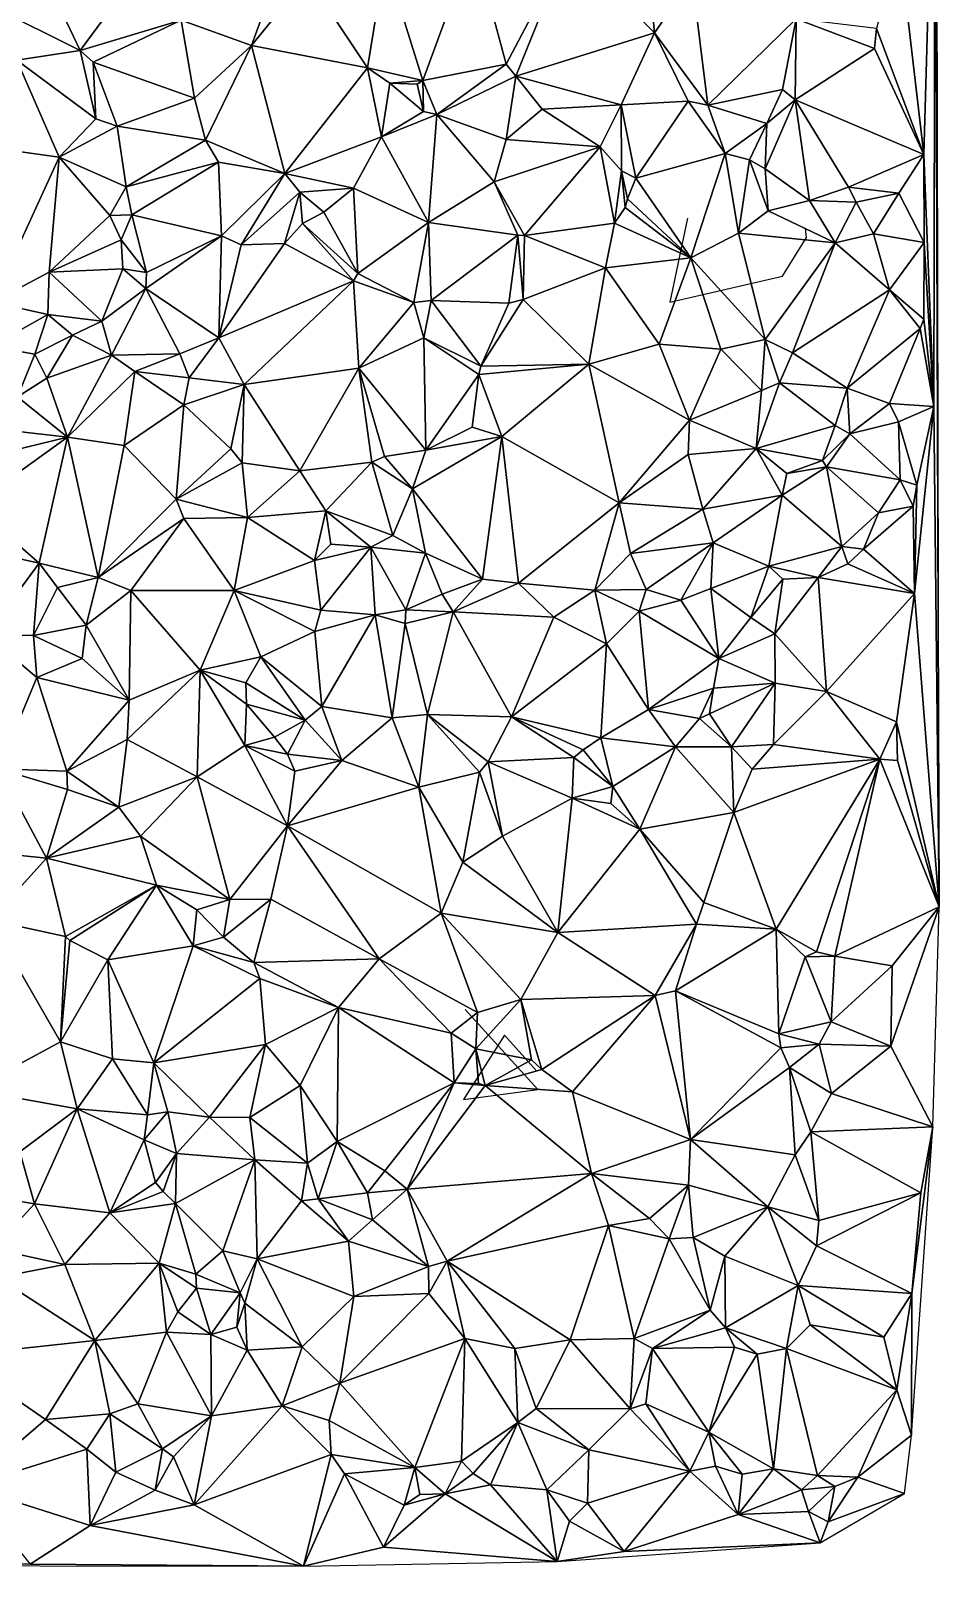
# Model space of a CAD drawing. Header units: metres. Extents: x -15 to 15, y -15 to 15.
# Drawn here: x 4.98 to 14.98, y -14.98 to 1.92 of the extents above; entities that cross this region are included whole.
import ezdxf

# ---------------------------------------------------------------- set-up
doc = ezdxf.new("R2010")
doc.units = ezdxf.units.M
doc.layers.add('CRACKS', color=1, linetype='Continuous')
doc.layers.add('STREET_MESH', color=7, linetype='Continuous')

msp = doc.modelspace()

# ---------------------------------------------------------------- linework, layer by layer
at = {"layer": 'CRACKS'}
for points in [[(12.21, -0.139, 0.1), (12.016, -1.065, 0.1), (13.258, -0.778, 0.1), (13.521, -0.355, 0.1), (13.511, -0.253, 0.1)], [(10.55, -9.528, 0.1), (10.199, -9.136, 0.1), (9.745, -9.843, 0.1), (10.565, -9.733, 0.1), (9.764, -8.855, 0.1)]]:
    msp.add_polyline3d(points, dxfattribs=at)
at = {"layer": 'STREET_MESH'}
for points in [[(14.947, 7.676), (14.936, 4.937), (14.983, -7.722)], [(14.541, 2.892), (14.812, 0.559), (14.936, 4.937)], [(14.812, 0.559), (14.924, -2.215), (14.936, 4.937)], [(14.936, 4.937), (14.924, -2.215), (14.983, -7.722)], [(5.014, 2.789), (5.529, 1.704), (6.412, 2.904)], [(6.412, 2.904), (5.529, 1.704), (6.638, 2.04)], [(9.856, 2.896), (8.885, 2.706), (9.298, 1.374)], [(10.214, 1.556), (9.856, 2.896), (9.298, 1.374)], [(9.856, 2.896), (10.214, 1.556), (10.901, 2.858)], [(14.812, 0.559), (14.541, 2.892), (14.29, 1.946)], [(4.565, 2.183), (5.529, 1.704), (5.014, 2.789)], [(8.026, 2.515), (8.69, 1.514), (8.885, 2.706)], [(8.885, 2.706), (8.69, 1.514), (9.298, 1.374)], [(10.214, 1.556), (10.323, 1.424), (10.901, 2.858)], [(10.323, 1.424), (11.848, 1.9), (10.901, 2.858)], [(11.848, 1.9), (11.784, 2.603), (10.901, 2.858)], [(7.414, 1.761), (7.7, 2.55), (6.638, 2.04)], [(8.026, 2.515), (7.7, 2.55), (7.414, 1.761)], [(11.784, 2.603), (11.848, 1.9), (12.262, 2.496)], [(8.69, 1.514), (8.026, 2.515), (7.414, 1.761)], [(11.848, 1.9), (12.436, 1.103), (12.262, 2.496)], [(12.436, 1.103), (13.406, 2.055), (12.262, 2.496)], [(5.529, 1.704), (4.565, 2.183), (4.83, 1.6)], [(5.529, 1.704), (5.67, 1.577), (6.638, 2.04)], [(5.67, 1.577), (6.784, 1.181), (6.638, 2.04)], [(6.784, 1.181), (7.414, 1.761), (6.638, 2.04)], [(13.406, 2.055), (12.436, 1.103), (13.258, 1.277)], [(13.396, 1.161), (13.406, 2.055), (13.258, 1.277)], [(13.396, 1.161), (14.27, 1.729), (13.406, 2.055)], [(13.406, 2.055), (14.27, 1.729), (14.29, 1.946)], [(11.848, 1.9), (10.323, 1.424), (11.482, 1.107)], [(12.218, 1.146), (11.848, 1.9), (11.482, 1.107)], [(12.218, 1.146), (12.436, 1.103), (11.848, 1.9)], [(14.27, 1.729), (14.812, 0.559), (14.29, 1.946)], [(5.529, 1.704), (4.83, 1.6), (5.698, 0.954)], [(5.67, 1.577), (5.529, 1.704), (5.698, 0.954)], [(6.784, 1.181), (6.905, 0.717), (7.414, 1.761)], [(6.905, 0.717), (7.779, 0.352), (7.414, 1.761)], [(7.779, 0.352), (8.69, 1.514), (7.414, 1.761)], [(14.27, 1.729), (13.396, 1.161), (14.812, 0.559)], [(5.296, 0.532), (4.83, 1.6), (3.556, 0.772)], [(4.83, 1.6), (5.296, 0.532), (5.698, 0.954)], [(5.935, 0.871), (5.67, 1.577), (5.698, 0.954)], [(6.784, 1.181), (5.67, 1.577), (5.935, 0.871)], [(9.454, 0.999), (10.214, 1.556), (9.298, 1.374)], [(9.454, 0.999), (10.323, 1.424), (10.214, 1.556)], [(8.845, 0.754), (8.69, 1.514), (7.779, 0.352)], [(8.69, 1.514), (8.935, 1.345), (9.298, 1.374)], [(8.845, 0.754), (8.935, 1.345), (8.69, 1.514)], [(8.935, 1.345), (9.238, 1.335), (9.298, 1.374)], [(9.238, 1.335), (9.307, 1.032), (9.298, 1.374)], [(9.307, 1.032), (9.454, 0.999), (9.298, 1.374)], [(10.323, 1.424), (9.454, 0.999), (10.215, 0.724)], [(10.323, 1.424), (10.215, 0.724), (10.612, 1.06)], [(11.482, 1.107), (10.323, 1.424), (10.612, 1.06)], [(8.845, 0.754), (9.307, 1.032), (8.935, 1.345)], [(9.307, 1.032), (9.238, 1.335), (8.935, 1.345)], [(12.436, 1.103), (13.083, 0.903), (13.258, 1.277)], [(13.083, 0.903), (13.396, 1.161), (13.258, 1.277)], [(6.905, 0.717), (6.784, 1.181), (5.935, 0.871)], [(9.454, 0.999), (9.307, 1.032), (8.845, 0.754)], [(10.215, 0.724), (11.251, 0.644), (10.612, 1.06)], [(11.251, 0.644), (11.482, 1.107), (10.612, 1.06)], [(11.484, 0.382), (11.482, 1.107), (11.251, 0.644)], [(11.643, 0.3), (12.218, 1.146), (11.482, 1.107)], [(11.484, 0.382), (11.643, 0.3), (11.482, 1.107)], [(12.627, 0.572), (12.218, 1.146), (11.643, 0.3)], [(12.218, 1.146), (12.627, 0.572), (12.436, 1.103)], [(12.627, 0.572), (13.083, 0.903), (12.436, 1.103)], [(13.396, 1.161), (13.068, 0.401), (13.556, 0.054)], [(13.396, 1.161), (13.083, 0.903), (13.068, 0.401)], [(13.396, 1.161), (13.556, 0.054), (13.985, 0.199)], [(13.396, 1.161), (13.985, 0.199), (14.812, 0.559)], [(5.296, 0.532), (5.935, 0.871), (5.698, 0.954)], [(6.033, 0.203), (5.935, 0.871), (5.296, 0.532)], [(6.905, 0.717), (5.935, 0.871), (6.033, 0.203)], [(9.454, 0.999), (8.845, 0.754), (9.362, -0.19)], [(9.454, 0.999), (9.362, -0.19), (10.085, 0.258)], [(10.215, 0.724), (9.454, 0.999), (10.085, 0.258)], [(12.895, 0.502), (13.083, 0.903), (12.627, 0.572)], [(13.083, 0.903), (12.895, 0.502), (13.068, 0.401)], [(4.563, -1.067), (5.296, 0.532), (3.556, 0.772)], [(7.048, 0.476), (6.905, 0.717), (6.033, 0.203)], [(6.905, 0.717), (7.048, 0.476), (7.779, 0.352)], [(8.534, 0.19), (8.845, 0.754), (7.779, 0.352)], [(9.362, -0.19), (8.845, 0.754), (8.534, 0.19)], [(11.251, 0.644), (10.215, 0.724), (10.085, 0.258)], [(5.185, -0.734), (5.296, 0.532), (4.563, -1.067)], [(5.296, 0.532), (5.185, -0.734), (5.855, -0.11)], [(6.033, 0.203), (5.296, 0.532), (5.855, -0.11)], [(10.419, -0.333), (11.251, 0.644), (10.085, 0.258)], [(10.419, -0.333), (11.408, -0.197), (11.251, 0.644)], [(11.408, -0.197), (11.484, 0.382), (11.251, 0.644)], [(12.25, -0.579), (12.627, 0.572), (11.643, 0.3)], [(12.627, 0.572), (12.25, -0.579), (12.773, -0.305)], [(12.895, 0.502), (12.627, 0.572), (12.773, -0.305)], [(13.985, 0.199), (14.537, 0.135), (14.812, 0.559)], [(14.537, 0.135), (14.818, -0.407), (14.812, 0.559)], [(14.818, -0.407), (14.924, -2.215), (14.812, 0.559)], [(6.097, -0.104), (7.048, 0.476), (6.033, 0.203)], [(7.083, -0.336), (7.048, 0.476), (6.097, -0.104)], [(7.048, 0.476), (7.083, -0.336), (7.779, 0.352)], [(7.083, -0.336), (7.299, -0.433), (7.779, 0.352)], [(7.299, -0.433), (7.945, 0.144), (7.779, 0.352)], [(7.945, 0.144), (8.534, 0.19), (7.779, 0.352)], [(11.484, 0.382), (11.408, -0.197), (11.524, -0.023)], [(11.484, 0.382), (11.552, 0.071), (11.643, 0.3)], [(11.552, 0.071), (11.484, 0.382), (11.524, -0.023)], [(12.895, 0.502), (12.773, -0.305), (13.1, -0.059)], [(13.068, 0.401), (12.895, 0.502), (13.1, -0.059)], [(13.556, 0.054), (13.068, 0.401), (13.1, -0.059)], [(6.097, -0.104), (6.033, 0.203), (5.855, -0.11)], [(7.945, 0.144), (8.209, -0.074), (8.534, 0.19)], [(8.534, 0.19), (8.209, -0.074), (8.584, -0.751)], [(9.362, -0.19), (8.534, 0.19), (8.584, -0.751)], [(9.362, -0.19), (10.346, -0.329), (10.085, 0.258)], [(10.346, -0.329), (10.419, -0.333), (10.085, 0.258)], [(11.552, 0.071), (12.25, -0.579), (11.643, 0.3)], [(13.985, 0.199), (13.556, 0.054), (14.069, 0.034)], [(14.537, 0.135), (13.985, 0.199), (14.069, 0.034)], [(7.945, 0.144), (7.299, -0.433), (7.775, -0.42)], [(7.974, -0.198), (7.945, 0.144), (7.775, -0.42)], [(8.209, -0.074), (7.945, 0.144), (7.974, -0.198)], [(12.25, -0.579), (11.552, 0.071), (11.524, -0.023)], [(13.837, -0.414), (13.556, 0.054), (13.1, -0.059)], [(13.556, 0.054), (13.837, -0.414), (14.069, 0.034)], [(13.837, -0.414), (14.259, -0.314), (14.069, 0.034)], [(14.259, -0.314), (14.537, 0.135), (14.069, 0.034)], [(14.537, 0.135), (14.259, -0.314), (14.818, -0.407)], [(5.185, -0.734), (5.978, -0.381), (5.855, -0.11)], [(5.978, -0.381), (6.097, -0.104), (5.855, -0.11)], [(5.978, -0.381), (6.257, -0.74), (6.097, -0.104)], [(6.257, -0.74), (7.083, -0.336), (6.097, -0.104)], [(8.209, -0.074), (7.974, -0.198), (8.584, -0.751)], [(11.408, -0.197), (12.25, -0.579), (11.524, -0.023)], [(12.773, -0.305), (13.837, -0.414), (13.1, -0.059)], [(6.25, -0.915), (7.054, -1.457), (7.083, -0.336)], [(6.257, -0.74), (6.25, -0.915), (7.083, -0.336)], [(7.054, -1.457), (7.299, -0.433), (7.083, -0.336)], [(7.974, -0.198), (7.775, -0.42), (8.536, -0.829)], [(7.974, -0.198), (8.536, -0.829), (8.584, -0.751)], [(9.201, -1.071), (9.362, -0.19), (8.584, -0.751)], [(9.201, -1.071), (9.389, -1.046), (9.362, -0.19)], [(9.389, -1.046), (10.346, -0.329), (9.362, -0.19)], [(10.245, -1.075), (10.346, -0.329), (9.389, -1.046)], [(10.346, -0.329), (10.245, -1.075), (10.403, -1.035)], [(10.419, -0.333), (10.346, -0.329), (10.403, -1.035)], [(10.419, -0.333), (10.403, -1.035), (11.31, -0.689)], [(11.408, -0.197), (10.419, -0.333), (11.31, -0.689)], [(12.25, -0.579), (11.408, -0.197), (11.31, -0.689)], [(12.773, -0.305), (12.25, -0.579), (13.068, -1.477)], [(12.773, -0.305), (13.068, -1.477), (13.837, -0.414)], [(14.436, -0.93), (14.259, -0.314), (13.837, -0.414)], [(14.259, -0.314), (14.436, -0.93), (14.818, -0.407)], [(5.998, -0.699), (5.978, -0.381), (5.185, -0.734)], [(6.257, -0.74), (5.978, -0.381), (5.998, -0.699)], [(7.775, -0.42), (7.054, -1.457), (8.536, -0.829)], [(7.299, -0.433), (7.054, -1.457), (7.775, -0.42)], [(13.068, -1.477), (13.368, -1.623), (13.837, -0.414)], [(13.368, -1.623), (14.436, -0.93), (13.837, -0.414)], [(14.818, -0.407), (14.436, -0.93), (14.811, -1.254)], [(14.924, -2.215), (14.818, -0.407), (14.811, -1.254)], [(12.25, -0.579), (11.31, -0.689), (11.898, -1.527)], [(12.578, -1.584), (12.25, -0.579), (11.898, -1.527)], [(13.068, -1.477), (12.25, -0.579), (12.578, -1.584)], [(5.172, -1.203), (5.185, -0.734), (4.563, -1.067)], [(5.172, -1.203), (5.766, -1.273), (5.185, -0.734)], [(5.766, -1.273), (5.998, -0.699), (5.185, -0.734)], [(6.25, -0.915), (5.998, -0.699), (5.766, -1.273)], [(6.25, -0.915), (6.257, -0.74), (5.998, -0.699)], [(8.536, -0.829), (7.054, -1.457), (7.331, -1.971)], [(8.595, -1.792), (8.536, -0.829), (7.331, -1.971)], [(8.536, -0.829), (9.201, -1.071), (8.584, -0.751)], [(8.595, -1.792), (9.201, -1.071), (8.536, -0.829)], [(10.403, -1.035), (11.124, -1.749), (11.31, -0.689)], [(11.31, -0.689), (11.124, -1.749), (11.898, -1.527)], [(5.871, -1.648), (6.25, -0.915), (5.766, -1.273)], [(6.624, -1.633), (6.25, -0.915), (5.871, -1.648)], [(7.054, -1.457), (6.25, -0.915), (6.624, -1.633)], [(13.968, -2.014), (14.436, -0.93), (13.368, -1.623)], [(14.436, -0.93), (13.968, -2.014), (14.771, -1.357)], [(14.436, -0.93), (14.771, -1.357), (14.811, -1.254)], [(4.545, -1.552), (5.172, -1.203), (4.563, -1.067)], [(9.201, -1.071), (8.595, -1.792), (9.311, -1.458)], [(9.389, -1.046), (9.201, -1.071), (9.311, -1.458)], [(9.938, -1.77), (9.389, -1.046), (9.311, -1.458)], [(10.245, -1.075), (9.389, -1.046), (9.938, -1.77)], [(11.124, -1.749), (10.403, -1.035), (9.938, -1.77)], [(10.403, -1.035), (10.245, -1.075), (9.938, -1.77)], [(5.172, -1.203), (4.545, -1.552), (5.027, -1.637)], [(5.172, -1.203), (5.027, -1.637), (5.442, -1.428)], [(5.766, -1.273), (5.172, -1.203), (5.442, -1.428)], [(5.871, -1.648), (5.766, -1.273), (5.442, -1.428)], [(14.771, -1.357), (14.924, -2.215), (14.811, -1.254)], [(5.027, -1.637), (5.161, -1.902), (5.442, -1.428)], [(5.161, -1.902), (5.871, -1.648), (5.442, -1.428)], [(7.054, -1.457), (6.624, -1.633), (6.727, -1.898)], [(7.054, -1.457), (6.727, -1.898), (7.331, -1.971)], [(8.595, -1.792), (9.332, -2.694), (9.311, -1.458)], [(9.915, -1.862), (9.938, -1.77), (9.311, -1.458)], [(9.332, -2.694), (9.915, -1.862), (9.311, -1.458)], [(13.025, -2.038), (13.068, -1.477), (12.578, -1.584)], [(13.025, -2.038), (13.225, -1.953), (13.068, -1.477)], [(13.068, -1.477), (13.225, -1.953), (13.368, -1.623)], [(14.771, -1.357), (13.968, -2.014), (14.434, -2.182)], [(14.924, -2.215), (14.771, -1.357), (14.434, -2.182)], [(5.027, -1.637), (4.545, -1.552), (4.837, -2.109)], [(5.161, -1.902), (5.027, -1.637), (4.837, -2.109)], [(5.387, -2.553), (5.871, -1.648), (5.161, -1.902)], [(5.387, -2.553), (6.129, -1.829), (5.871, -1.648)], [(6.129, -1.829), (6.624, -1.633), (5.871, -1.648)], [(6.624, -1.633), (6.129, -1.829), (6.727, -1.898)], [(11.124, -1.749), (12.234, -2.364), (11.898, -1.527)], [(12.234, -2.364), (12.578, -1.584), (11.898, -1.527)], [(13.025, -2.038), (12.578, -1.584), (12.234, -2.364)], [(13.225, -1.953), (13.968, -2.014), (13.368, -1.623)], [(6.129, -1.829), (5.387, -2.553), (6.013, -2.643)], [(6.669, -2.196), (6.129, -1.829), (6.013, -2.643)], [(6.129, -1.829), (6.669, -2.196), (6.727, -1.898)], [(7.946, -2.923), (8.595, -1.792), (7.331, -1.971)], [(8.739, -2.828), (8.595, -1.792), (7.946, -2.923)], [(8.595, -1.792), (8.877, -2.764), (9.332, -2.694)], [(8.739, -2.828), (8.877, -2.764), (8.595, -1.792)], [(11.124, -1.749), (9.915, -1.862), (10.167, -2.543)], [(9.915, -1.862), (11.124, -1.749), (9.938, -1.77)], [(11.124, -1.749), (10.167, -2.543), (11.46, -3.274)], [(12.234, -2.364), (11.124, -1.749), (11.46, -3.274)], [(5.387, -2.553), (5.161, -1.902), (4.837, -2.109)], [(6.727, -1.898), (6.669, -2.196), (7.331, -1.971)], [(6.669, -2.196), (7.185, -2.68), (7.331, -1.971)], [(7.185, -2.68), (7.311, -2.835), (7.331, -1.971)], [(7.311, -2.835), (7.946, -2.923), (7.331, -1.971)], [(9.915, -1.862), (9.332, -2.694), (9.841, -2.441)], [(10.167, -2.543), (9.915, -1.862), (9.841, -2.441)], [(13.225, -1.953), (13.025, -2.038), (12.966, -2.676)], [(13.837, -2.424), (13.225, -1.953), (12.966, -2.676)], [(13.225, -1.953), (13.837, -2.424), (13.968, -2.014)], [(13.837, -2.424), (13.998, -2.514), (13.968, -2.014)], [(13.968, -2.014), (13.998, -2.514), (14.434, -2.182)], [(4.269, -2.422), (5.387, -2.553), (4.837, -2.109)], [(6.583, -3.234), (6.669, -2.196), (6.013, -2.643)], [(7.185, -2.68), (6.669, -2.196), (6.583, -3.234)], [(12.966, -2.676), (13.025, -2.038), (12.234, -2.364)], [(13.998, -2.514), (14.533, -2.383), (14.434, -2.182)], [(14.533, -2.383), (14.924, -2.215), (14.434, -2.182)], [(12.218, -2.743), (12.234, -2.364), (11.46, -3.274)], [(12.966, -2.676), (12.234, -2.364), (12.218, -2.743)], [(14.924, -2.215), (14.533, -2.383), (14.736, -3.081)], [(14.924, -2.215), (14.71, -4.272), (14.983, -7.722)], [(14.924, -2.215), (14.736, -3.081), (14.71, -4.272)], [(4.167, -2.851), (5.387, -2.553), (4.269, -2.422)], [(9.332, -2.694), (10.167, -2.543), (9.841, -2.441)], [(13.837, -2.424), (12.966, -2.676), (13.699, -2.81)], [(13.998, -2.514), (13.837, -2.424), (13.699, -2.81)], [(13.998, -2.514), (13.699, -2.81), (13.743, -2.879)], [(13.998, -2.514), (13.743, -2.879), (14.553, -3.02)], [(13.998, -2.514), (14.553, -3.02), (14.533, -2.383)], [(14.533, -2.383), (14.553, -3.02), (14.736, -3.081)], [(5.387, -2.553), (4.167, -2.851), (4.345, -3.302)], [(5.077, -3.938), (5.387, -2.553), (4.345, -3.302)], [(5.387, -2.553), (5.077, -3.938), (5.724, -4.097)], [(6.013, -2.643), (5.387, -2.553), (5.724, -4.097)], [(6.583, -3.234), (6.013, -2.643), (5.724, -4.097)], [(7.185, -2.68), (6.583, -3.234), (7.311, -2.835)], [(9.332, -2.694), (8.877, -2.764), (9.185, -3.119)], [(9.332, -2.694), (9.185, -3.119), (10.167, -2.543)], [(9.185, -3.119), (9.956, -4.114), (10.167, -2.543)], [(9.956, -4.114), (10.35, -4.158), (10.167, -2.543)], [(10.167, -2.543), (10.35, -4.158), (11.46, -3.274)], [(12.382, -3.345), (12.966, -2.676), (12.218, -2.743)], [(12.966, -2.676), (12.382, -3.345), (13.253, -3.191)], [(13.699, -2.81), (12.966, -2.676), (13.305, -2.952)], [(12.966, -2.676), (13.253, -3.191), (13.305, -2.952)], [(6.583, -3.234), (7.368, -3.435), (7.311, -2.835)], [(7.368, -3.435), (7.946, -2.923), (7.311, -2.835)], [(8.739, -2.828), (7.946, -2.923), (8.231, -3.362)], [(8.968, -3.633), (8.739, -2.828), (8.231, -3.362)], [(8.877, -2.764), (8.739, -2.828), (9.185, -3.119)], [(8.739, -2.828), (8.968, -3.633), (9.185, -3.119)], [(12.382, -3.345), (12.218, -2.743), (11.46, -3.274)], [(13.743, -2.879), (13.699, -2.81), (13.305, -2.952)], [(7.946, -2.923), (7.368, -3.435), (8.231, -3.362)], [(13.253, -3.191), (13.743, -2.879), (13.305, -2.952)], [(13.743, -2.879), (13.253, -3.191), (13.909, -3.754)], [(13.743, -2.879), (13.909, -3.754), (14.312, -3.384)], [(14.553, -3.02), (13.743, -2.879), (14.312, -3.384)], [(14.696, -3.311), (14.553, -3.02), (14.312, -3.384)], [(14.553, -3.02), (14.696, -3.311), (14.736, -3.081)], [(8.968, -3.633), (9.328, -3.828), (9.185, -3.119)], [(9.328, -3.828), (9.956, -4.114), (9.185, -3.119)], [(13.253, -3.191), (12.382, -3.345), (12.494, -3.715)], [(13.253, -3.191), (12.494, -3.715), (13.107, -3.974)], [(13.253, -3.191), (13.107, -3.974), (13.909, -3.754)], [(14.736, -3.081), (14.696, -3.311), (14.71, -4.272)], [(3.969, -3.694), (5.077, -3.938), (4.345, -3.302)], [(6.67, -3.449), (6.583, -3.234), (5.724, -4.097)], [(6.67, -3.449), (7.368, -3.435), (6.583, -3.234)], [(7.368, -3.435), (8.108, -3.909), (8.231, -3.362)], [(8.108, -3.909), (8.286, -3.731), (8.231, -3.362)], [(8.286, -3.731), (8.726, -3.763), (8.231, -3.362)], [(8.726, -3.763), (8.968, -3.633), (8.231, -3.362)], [(10.35, -4.158), (11.192, -4.235), (11.46, -3.274)], [(11.192, -4.235), (11.583, -3.833), (11.46, -3.274)], [(11.583, -3.833), (12.382, -3.345), (11.46, -3.274)], [(12.494, -3.715), (12.382, -3.345), (11.583, -3.833)], [(14.696, -3.311), (14.148, -3.785), (14.71, -4.272)], [(14.148, -3.785), (14.696, -3.311), (14.312, -3.384)], [(6.084, -4.24), (6.67, -3.449), (5.724, -4.097)], [(6.67, -3.449), (6.084, -4.24), (7.223, -4.242)], [(7.368, -3.435), (6.67, -3.449), (7.223, -4.242)], [(8.108, -3.909), (7.368, -3.435), (7.223, -4.242)], [(13.909, -3.754), (14.148, -3.785), (14.312, -3.384)], [(4.494, -4.73), (5.077, -3.938), (3.969, -3.694)], [(8.726, -3.763), (9.328, -3.828), (8.968, -3.633)], [(11.757, -4.231), (12.494, -3.715), (11.583, -3.833)], [(12.494, -3.715), (11.757, -4.231), (12.138, -4.347)], [(12.469, -4.219), (12.494, -3.715), (12.138, -4.347)], [(13.107, -3.974), (12.494, -3.715), (12.469, -4.219)], [(8.108, -3.909), (8.726, -3.763), (8.286, -3.731)], [(8.726, -3.763), (8.108, -3.909), (8.177, -4.457)], [(8.775, -4.508), (8.726, -3.763), (8.177, -4.457)], [(8.726, -3.763), (8.775, -4.508), (9.111, -4.452)], [(9.328, -3.828), (8.726, -3.763), (9.111, -4.452)], [(9.513, -4.281), (9.328, -3.828), (9.111, -4.452)], [(9.513, -4.281), (9.956, -4.114), (9.328, -3.828)], [(11.192, -4.235), (11.757, -4.231), (11.583, -3.833)], [(13.909, -3.754), (13.107, -3.974), (13.648, -4.097)], [(13.977, -3.946), (13.909, -3.754), (13.648, -4.097)], [(14.148, -3.785), (13.909, -3.754), (13.977, -3.946)], [(14.148, -3.785), (13.977, -3.946), (14.71, -4.272)], [(4.494, -4.73), (5.014, -4.737), (5.077, -3.938)], [(5.014, -4.737), (5.277, -4.208), (5.077, -3.938)], [(5.077, -3.938), (5.277, -4.208), (5.724, -4.097)], [(8.177, -4.457), (8.108, -3.909), (7.223, -4.242)], [(13.107, -3.974), (12.469, -4.219), (12.908, -4.538)], [(13.261, -4.117), (13.107, -3.974), (12.908, -4.538)], [(13.107, -3.974), (13.261, -4.117), (13.648, -4.097)], [(13.977, -3.946), (13.648, -4.097), (14.71, -4.272)], [(5.014, -4.737), (5.592, -4.623), (5.277, -4.208)], [(5.277, -4.208), (5.592, -4.623), (5.724, -4.097)], [(5.592, -4.623), (6.084, -4.24), (5.724, -4.097)], [(9.513, -4.281), (9.634, -4.475), (9.956, -4.114)], [(9.956, -4.114), (9.634, -4.475), (10.35, -4.158)], [(9.634, -4.475), (10.74, -4.532), (10.35, -4.158)], [(10.74, -4.532), (11.192, -4.235), (10.35, -4.158)], [(12.558, -4.99), (12.469, -4.219), (12.138, -4.347)], [(12.469, -4.219), (12.558, -4.99), (12.908, -4.538)], [(13.173, -4.718), (13.261, -4.117), (12.908, -4.538)], [(13.261, -4.117), (13.173, -4.718), (13.648, -4.097)], [(13.173, -4.718), (13.742, -5.351), (13.648, -4.097)], [(13.648, -4.097), (13.742, -5.351), (14.71, -4.272)], [(6.084, -4.24), (5.592, -4.623), (6.065, -5.449)], [(6.848, -5.116), (6.084, -4.24), (6.065, -5.449)], [(6.084, -4.24), (6.848, -5.116), (7.223, -4.242)], [(6.848, -5.116), (7.515, -4.972), (7.223, -4.242)], [(8.111, -4.693), (8.177, -4.457), (7.223, -4.242)], [(7.515, -4.972), (8.111, -4.693), (7.223, -4.242)], [(9.634, -4.475), (9.513, -4.281), (9.111, -4.452)], [(11.192, -4.235), (10.74, -4.532), (11.32, -4.827)], [(11.757, -4.231), (11.192, -4.235), (11.681, -4.467)], [(11.681, -4.467), (11.192, -4.235), (11.32, -4.827)], [(11.757, -4.231), (11.681, -4.467), (12.138, -4.347)], [(11.681, -4.467), (12.558, -4.99), (12.138, -4.347)], [(13.742, -5.351), (14.511, -5.688), (14.71, -4.272)], [(14.71, -4.272), (14.511, -5.688), (14.983, -7.722)], [(8.775, -4.508), (8.177, -4.457), (8.111, -4.693)], [(8.188, -5.516), (8.775, -4.508), (8.111, -4.693)], [(8.775, -4.508), (8.188, -5.516), (8.962, -5.643)], [(8.775, -4.508), (9.104, -4.603), (9.111, -4.452)], [(9.104, -4.603), (8.775, -4.508), (8.962, -5.643)], [(9.104, -4.603), (9.634, -4.475), (9.111, -4.452)], [(9.634, -4.475), (9.104, -4.603), (9.349, -5.605)], [(10.275, -5.633), (9.634, -4.475), (9.349, -5.605)], [(10.74, -4.532), (9.634, -4.475), (10.275, -5.633)], [(10.74, -4.532), (10.275, -5.633), (11.32, -4.827)], [(11.781, -5.549), (11.681, -4.467), (11.32, -4.827)], [(11.681, -4.467), (11.781, -5.549), (12.558, -4.99)], [(12.558, -4.99), (13.173, -4.718), (12.908, -4.538)], [(5.052, -5.199), (4.494, -4.73), (4.628, -6.203)], [(5.014, -4.737), (4.494, -4.73), (5.052, -5.199)], [(5.014, -4.737), (5.551, -4.99), (5.592, -4.623)], [(5.592, -4.623), (5.551, -4.99), (6.065, -5.449)], [(7.515, -4.972), (8.188, -5.516), (8.111, -4.693)], [(9.104, -4.603), (8.962, -5.643), (9.349, -5.605)], [(13.176, -5.26), (13.173, -4.718), (12.558, -4.99)], [(13.176, -5.26), (13.742, -5.351), (13.173, -4.718)], [(5.551, -4.99), (5.014, -4.737), (5.052, -5.199)], [(10.275, -5.633), (11.259, -5.862), (11.32, -4.827)], [(11.259, -5.862), (11.781, -5.549), (11.32, -4.827)], [(5.551, -4.99), (5.052, -5.199), (6.065, -5.449)], [(7.35, -5.256), (7.515, -4.972), (6.848, -5.116)], [(8.004, -5.667), (7.515, -4.972), (7.35, -5.256)], [(7.515, -4.972), (8.004, -5.667), (8.188, -5.516)], [(11.781, -5.549), (12.496, -5.317), (12.558, -4.99)], [(12.496, -5.317), (13.176, -5.26), (12.558, -4.99)], [(5.381, -6.231), (5.052, -5.199), (4.628, -6.203)], [(6.065, -5.449), (5.052, -5.199), (5.381, -6.231)], [(6.848, -5.116), (6.065, -5.449), (6.044, -5.881)], [(6.815, -6.29), (6.848, -5.116), (6.044, -5.881)], [(6.848, -5.116), (6.815, -6.29), (7.341, -5.948)], [(7.358, -5.49), (6.848, -5.116), (7.341, -5.948)], [(7.358, -5.49), (7.35, -5.256), (6.848, -5.116)], [(7.358, -5.49), (8.004, -5.667), (7.35, -5.256)], [(12.496, -5.317), (11.781, -5.549), (12.342, -5.651)], [(12.453, -5.597), (12.496, -5.317), (12.342, -5.651)], [(13.176, -5.26), (12.453, -5.597), (12.694, -5.961)], [(12.496, -5.317), (12.453, -5.597), (13.176, -5.26)], [(13.176, -5.26), (12.694, -5.961), (13.158, -5.936)], [(13.742, -5.351), (13.176, -5.26), (13.158, -5.936)], [(14.33, -6.097), (13.742, -5.351), (13.158, -5.936)], [(13.742, -5.351), (14.33, -6.097), (14.511, -5.688)], [(6.065, -5.449), (5.381, -6.231), (6.044, -5.881)], [(7.666, -5.855), (7.358, -5.49), (7.341, -5.948)], [(8.004, -5.667), (7.358, -5.49), (7.666, -5.855)], [(8.188, -5.516), (8.004, -5.667), (8.407, -6.111)], [(8.962, -5.643), (8.188, -5.516), (8.407, -6.111)], [(11.259, -5.862), (12.078, -5.96), (11.781, -5.549)], [(11.781, -5.549), (12.078, -5.96), (12.342, -5.651)], [(8.004, -5.667), (7.666, -5.855), (7.81, -6.041)], [(8.004, -5.667), (7.81, -6.041), (8.407, -6.111)], [(9.256, -6.406), (8.962, -5.643), (8.407, -6.111)], [(8.962, -5.643), (9.256, -6.406), (9.349, -5.605)], [(9.256, -6.406), (9.924, -6.242), (9.349, -5.605)], [(10.019, -6.125), (10.275, -5.633), (9.349, -5.605)], [(9.924, -6.242), (10.019, -6.125), (9.349, -5.605)], [(10.019, -6.125), (10.962, -6.079), (10.275, -5.633)], [(11.259, -5.862), (10.275, -5.633), (11.063, -5.994)], [(10.275, -5.633), (10.962, -6.079), (11.063, -5.994)], [(12.078, -5.96), (12.694, -5.961), (12.342, -5.651)], [(12.694, -5.961), (12.453, -5.597), (12.342, -5.651)], [(14.511, -5.688), (14.33, -6.097), (14.522, -6.111)], [(14.511, -5.688), (14.522, -6.111), (14.983, -7.722)], [(5.381, -6.231), (5.954, -6.627), (6.044, -5.881)], [(5.954, -6.627), (6.815, -6.29), (6.044, -5.881)], [(7.81, -6.041), (7.666, -5.855), (7.341, -5.948)], [(11.259, -5.862), (11.063, -5.994), (11.388, -6.4)], [(12.078, -5.96), (11.259, -5.862), (11.388, -6.4)], [(6.815, -6.29), (7.809, -6.831), (7.341, -5.948)], [(7.891, -6.231), (7.81, -6.041), (7.341, -5.948)], [(7.809, -6.831), (7.891, -6.231), (7.341, -5.948)], [(7.81, -6.041), (7.891, -6.231), (8.407, -6.111)], [(10.962, -6.079), (10.019, -6.125), (10.941, -6.526)], [(10.962, -6.079), (10.941, -6.526), (11.388, -6.4)], [(11.063, -5.994), (10.962, -6.079), (11.388, -6.4)], [(11.687, -6.868), (12.078, -5.96), (11.388, -6.4)], [(12.078, -5.96), (11.687, -6.868), (12.72, -6.684)], [(12.694, -5.961), (12.078, -5.96), (12.72, -6.684)], [(12.694, -5.961), (12.922, -6.209), (13.158, -5.936)], [(12.922, -6.209), (12.694, -5.961), (12.72, -6.684)], [(12.922, -6.209), (14.33, -6.097), (13.158, -5.936)], [(5.155, -7.187), (4.628, -6.203), (3.903, -7.06)], [(5.387, -6.433), (5.381, -6.231), (4.628, -6.203)], [(5.155, -7.187), (5.387, -6.433), (4.628, -6.203)], [(5.381, -6.231), (5.387, -6.433), (5.954, -6.627)], [(7.891, -6.231), (7.809, -6.831), (8.407, -6.111)], [(7.809, -6.831), (9.256, -6.406), (8.407, -6.111)], [(9.74, -7.23), (9.924, -6.242), (9.256, -6.406)], [(9.924, -6.242), (9.74, -7.23), (10.177, -6.944)], [(10.019, -6.125), (9.924, -6.242), (10.177, -6.944)], [(10.941, -6.526), (10.019, -6.125), (10.177, -6.944)], [(13.186, -7.968), (14.33, -6.097), (12.72, -6.684)], [(14.33, -6.097), (12.922, -6.209), (12.72, -6.684)], [(13.632, -8.218), (14.33, -6.097), (13.186, -7.968)], [(14.33, -6.097), (13.632, -8.218), (13.833, -8.266)], [(14.33, -6.097), (13.833, -8.266), (14.983, -7.722)], [(14.522, -6.111), (14.33, -6.097), (14.983, -7.722)], [(6.815, -6.29), (5.954, -6.627), (6.191, -6.945)], [(7.173, -7.641), (6.815, -6.29), (6.191, -6.945)], [(7.173, -7.641), (7.809, -6.831), (6.815, -6.29)], [(7.809, -6.831), (9.501, -7.792), (9.256, -6.406)], [(9.501, -7.792), (9.74, -7.23), (9.256, -6.406)], [(10.941, -6.526), (11.366, -6.586), (11.388, -6.4)], [(11.366, -6.586), (11.687, -6.868), (11.388, -6.4)], [(5.387, -6.433), (5.155, -7.187), (5.954, -6.627)], [(10.941, -6.526), (10.177, -6.944), (10.783, -8.004)], [(11.687, -6.868), (10.941, -6.526), (10.783, -8.004)], [(11.366, -6.586), (10.941, -6.526), (11.687, -6.868)], [(5.954, -6.627), (5.155, -7.187), (6.191, -6.945)], [(11.687, -6.868), (12.39, -7.675), (12.72, -6.684)], [(12.39, -7.675), (13.186, -7.968), (12.72, -6.684)], [(7.809, -6.831), (7.173, -7.641), (7.624, -7.638)], [(8.819, -8.294), (7.809, -6.831), (7.624, -7.638)], [(7.809, -6.831), (8.819, -8.294), (9.501, -7.792)], [(12.309, -7.913), (11.687, -6.868), (10.783, -8.004)], [(11.687, -6.868), (12.309, -7.913), (12.39, -7.675)], [(4.537, -7.871), (5.155, -7.187), (3.903, -7.06)], [(5.155, -7.187), (6.369, -7.486), (6.191, -6.945)], [(6.369, -7.486), (7.173, -7.641), (6.191, -6.945)], [(10.177, -6.944), (9.74, -7.23), (10.783, -8.004)], [(5.155, -7.187), (4.537, -7.871), (5.366, -8.051)], [(6.369, -7.486), (5.155, -7.187), (5.366, -8.051)], [(9.74, -7.23), (9.501, -7.792), (10.783, -8.004)], [(5.415, -8.093), (6.369, -7.486), (5.366, -8.051)], [(5.415, -8.093), (5.83, -8.308), (6.369, -7.486)], [(5.83, -8.308), (6.772, -8.153), (6.369, -7.486)], [(6.772, -8.153), (6.81, -7.758), (6.369, -7.486)], [(6.81, -7.758), (7.173, -7.641), (6.369, -7.486)], [(7.104, -8.058), (6.81, -7.758), (6.772, -8.153)], [(6.81, -7.758), (7.104, -8.058), (7.173, -7.641)], [(7.624, -7.638), (7.104, -8.058), (7.438, -8.336)], [(7.173, -7.641), (7.104, -8.058), (7.624, -7.638)], [(8.819, -8.294), (7.624, -7.638), (7.438, -8.336)], [(12.39, -7.675), (12.309, -7.913), (13.186, -7.968)], [(13.833, -8.266), (14.464, -8.372), (14.983, -7.722)], [(14.451, -9.258), (14.911, -10.147), (14.983, -7.722)], [(14.464, -8.372), (14.451, -9.258), (14.983, -7.722)], [(4.537, -7.871), (4.332, -9.739), (5.312, -9.208)], [(5.366, -8.051), (4.537, -7.871), (5.312, -9.208)], [(9.501, -7.792), (8.819, -8.294), (9.902, -8.888)], [(9.501, -7.792), (10.376, -8.744), (10.783, -8.004)], [(9.501, -7.792), (9.902, -8.888), (10.376, -8.744)], [(11.857, -8.7), (12.309, -7.913), (10.783, -8.004)], [(12.309, -7.913), (11.857, -8.7), (12.081, -8.648)], [(13.186, -7.968), (12.309, -7.913), (12.081, -8.648)], [(5.415, -8.093), (5.366, -8.051), (5.312, -9.208)], [(5.83, -8.308), (5.415, -8.093), (5.312, -9.208)], [(7.104, -8.058), (6.772, -8.153), (7.438, -8.336)], [(10.376, -8.744), (11.857, -8.7), (10.783, -8.004)], [(13.216, -9.123), (13.186, -7.968), (12.081, -8.648)], [(13.216, -9.123), (13.507, -8.274), (13.186, -7.968)], [(13.507, -8.274), (13.632, -8.218), (13.186, -7.968)], [(6.339, -9.442), (6.772, -8.153), (5.83, -8.308)], [(6.339, -9.442), (7.506, -8.513), (6.772, -8.153)], [(6.772, -8.153), (7.506, -8.513), (7.438, -8.336)], [(13.794, -8.988), (13.507, -8.274), (13.216, -9.123)], [(13.632, -8.218), (13.507, -8.274), (13.833, -8.266)], [(13.507, -8.274), (13.794, -8.988), (13.833, -8.266)], [(13.833, -8.266), (13.794, -8.988), (14.464, -8.372)], [(5.883, -9.397), (5.83, -8.308), (5.312, -9.208)], [(5.883, -9.397), (6.339, -9.442), (5.83, -8.308)], [(8.819, -8.294), (7.438, -8.336), (8.37, -8.832)], [(7.438, -8.336), (7.506, -8.513), (8.37, -8.832)], [(9.61, -9.115), (8.819, -8.294), (8.37, -8.832)], [(8.819, -8.294), (9.61, -9.115), (9.902, -8.888)], [(13.794, -8.988), (14.451, -9.258), (14.464, -8.372)], [(6.339, -9.442), (7.568, -9.239), (7.506, -8.513)], [(7.506, -8.513), (7.568, -9.239), (8.37, -8.832)], [(9.883, -9.287), (10.493, -9.408), (10.376, -8.744)], [(9.902, -8.888), (9.883, -9.287), (10.376, -8.744)], [(10.376, -8.744), (10.609, -9.513), (11.857, -8.7)], [(10.376, -8.744), (10.493, -9.408), (10.609, -9.513)], [(10.609, -9.513), (10.946, -9.761), (11.857, -8.7)], [(10.946, -9.761), (12.243, -10.286), (11.857, -8.7)], [(11.857, -8.7), (12.243, -10.286), (12.081, -8.648)], [(12.243, -10.286), (13.238, -9.275), (12.081, -8.648)], [(13.238, -9.275), (13.216, -9.123), (12.081, -8.648)], [(7.568, -9.239), (7.947, -9.69), (8.37, -8.832)], [(7.947, -9.69), (8.354, -10.307), (8.37, -8.832)], [(8.354, -10.307), (9.644, -9.662), (8.37, -8.832)], [(9.644, -9.662), (9.61, -9.115), (8.37, -8.832)], [(9.902, -8.888), (9.61, -9.115), (9.883, -9.287)], [(9.61, -9.115), (9.644, -9.662), (9.883, -9.287)], [(13.659, -9.234), (13.794, -8.988), (13.216, -9.123)], [(13.659, -9.234), (13.216, -9.123), (13.238, -9.275)], [(13.794, -8.988), (13.659, -9.234), (14.451, -9.258)], [(4.332, -9.739), (5.495, -9.946), (5.312, -9.208)], [(5.495, -9.946), (5.883, -9.397), (5.312, -9.208)], [(7.568, -9.239), (6.339, -9.442), (6.949, -10.038)], [(7.396, -10.044), (7.568, -9.239), (6.949, -10.038)], [(7.568, -9.239), (7.396, -10.044), (7.947, -9.69)], [(9.644, -9.662), (9.91, -9.67), (9.883, -9.287)], [(10.493, -9.408), (9.883, -9.287), (9.984, -9.692)], [(9.883, -9.287), (9.91, -9.67), (9.984, -9.692)], [(13.334, -9.493), (13.238, -9.275), (12.243, -10.286)], [(13.334, -9.493), (13.659, -9.234), (13.238, -9.275)], [(13.659, -9.234), (13.334, -9.493), (13.795, -9.78)], [(13.659, -9.234), (13.795, -9.78), (14.451, -9.258)], [(14.451, -9.258), (13.795, -9.78), (14.911, -10.147)], [(5.495, -9.946), (6.27, -10.012), (5.883, -9.397)], [(6.27, -10.012), (6.339, -9.442), (5.883, -9.397)], [(6.492, -9.981), (6.339, -9.442), (6.27, -10.012)], [(6.339, -9.442), (6.492, -9.981), (6.949, -10.038)], [(10.493, -9.408), (9.984, -9.692), (10.609, -9.513)], [(9.984, -9.692), (10.946, -9.761), (10.609, -9.513)], [(13.396, -10.453), (13.334, -9.493), (12.243, -10.286)], [(13.334, -9.493), (13.396, -10.453), (13.569, -10.202)], [(13.795, -9.78), (13.334, -9.493), (13.569, -10.202)], [(5.495, -9.946), (4.332, -9.739), (4.865, -10.421)], [(7.396, -10.044), (8.031, -10.544), (7.947, -9.69)], [(7.947, -9.69), (8.031, -10.544), (8.354, -10.307)], [(9.644, -9.662), (8.354, -10.307), (8.879, -10.629)], [(9.128, -10.833), (9.644, -9.662), (8.879, -10.629)], [(9.644, -9.662), (9.128, -10.833), (9.984, -9.692)], [(9.128, -10.833), (11.155, -10.66), (9.984, -9.692)], [(9.91, -9.67), (9.644, -9.662), (9.984, -9.692)], [(11.155, -10.66), (10.946, -9.761), (9.984, -9.692)], [(10.946, -9.761), (11.155, -10.66), (12.243, -10.286)], [(13.795, -9.78), (13.569, -10.202), (14.911, -10.147)], [(5.025, -10.994), (5.495, -9.946), (4.865, -10.421)], [(5.495, -9.946), (5.025, -10.994), (5.854, -11.092)], [(6.233, -10.288), (6.27, -10.012), (5.495, -9.946)], [(6.233, -10.288), (5.495, -9.946), (5.854, -11.092)], [(6.233, -10.288), (6.492, -9.981), (6.27, -10.012)], [(6.492, -9.981), (6.233, -10.288), (6.589, -10.438)], [(6.492, -9.981), (6.589, -10.438), (6.949, -10.038)], [(6.589, -10.438), (7.45, -10.508), (6.949, -10.038)], [(7.45, -10.508), (7.396, -10.044), (6.949, -10.038)], [(7.396, -10.044), (7.45, -10.508), (8.031, -10.544)], [(6.233, -10.288), (5.854, -11.092), (6.356, -10.757)], [(6.589, -10.438), (6.233, -10.288), (6.356, -10.757)], [(8.031, -10.544), (8.147, -10.937), (8.354, -10.307)], [(8.147, -10.937), (8.691, -10.873), (8.354, -10.307)], [(8.354, -10.307), (8.691, -10.873), (8.879, -10.629)], [(11.155, -10.66), (12.221, -10.788), (12.243, -10.286)], [(12.221, -10.788), (13.095, -11.028), (12.243, -10.286)], [(13.095, -11.028), (13.396, -10.453), (12.243, -10.286)], [(13.396, -10.453), (13.656, -11.177), (13.569, -10.202)], [(13.569, -10.202), (14.78, -10.871), (14.911, -10.147)], [(13.656, -11.177), (14.78, -10.871), (13.569, -10.202)], [(14.68, -11.979), (14.676, -13.539), (14.911, -10.147)], [(14.78, -10.871), (14.68, -11.979), (14.911, -10.147)], [(4.563, -10.915), (5.025, -10.994), (4.865, -10.421)], [(6.442, -10.859), (6.589, -10.438), (6.356, -10.757)], [(6.442, -10.859), (6.576, -10.988), (6.589, -10.438)], [(6.576, -10.988), (7.45, -10.508), (6.589, -10.438)], [(13.656, -11.177), (13.396, -10.453), (13.095, -11.028)], [(6.576, -10.988), (7.099, -11.51), (7.45, -10.508)], [(7.45, -10.508), (7.099, -11.51), (7.476, -11.599)], [(7.45, -10.508), (7.965, -10.96), (8.031, -10.544)], [(7.965, -10.96), (7.45, -10.508), (7.476, -11.599)], [(7.965, -10.96), (8.147, -10.937), (8.031, -10.544)], [(8.691, -10.873), (9.128, -10.833), (8.879, -10.629)], [(5.854, -11.092), (6.442, -10.859), (6.356, -10.757)], [(11.155, -10.66), (9.128, -10.833), (9.568, -11.624)], [(11.342, -11.232), (11.155, -10.66), (9.568, -11.624)], [(11.155, -10.66), (11.342, -11.232), (11.795, -11.154)], [(12.221, -10.788), (11.155, -10.66), (11.795, -11.154)], [(12.01, -11.38), (12.221, -10.788), (11.795, -11.154)], [(12.01, -11.38), (12.274, -11.364), (12.221, -10.788)], [(12.221, -10.788), (12.274, -11.364), (13.095, -11.028)], [(5.025, -10.994), (4.563, -10.915), (4.565, -11.488)], [(6.576, -10.988), (6.442, -10.859), (5.854, -11.092)], [(6.397, -11.645), (6.576, -10.988), (5.854, -11.092)], [(6.799, -11.766), (6.576, -10.988), (6.397, -11.645)], [(6.799, -11.766), (7.099, -11.51), (6.576, -10.988)], [(7.965, -10.96), (7.476, -11.599), (8.481, -11.406)], [(8.147, -10.937), (7.965, -10.96), (8.481, -11.406)], [(8.691, -10.873), (8.147, -10.937), (8.745, -11.17)], [(8.745, -11.17), (8.147, -10.937), (8.481, -11.406)], [(9.128, -10.833), (8.691, -10.873), (8.745, -11.17)], [(9.36, -11.685), (9.128, -10.833), (8.745, -11.17)], [(9.128, -10.833), (9.36, -11.685), (9.568, -11.624)], [(14.78, -10.871), (13.656, -11.177), (13.632, -11.455)], [(14.68, -11.979), (14.78, -10.871), (13.632, -11.455)], [(5.025, -10.994), (4.565, -11.488), (5.359, -11.661)], [(5.854, -11.092), (5.025, -10.994), (5.359, -11.661)], [(6.397, -11.645), (5.854, -11.092), (5.359, -11.661)], [(11.342, -11.232), (12.01, -11.38), (11.795, -11.154)], [(12.274, -11.364), (12.623, -11.571), (13.095, -11.028)], [(12.623, -11.571), (13.431, -11.892), (13.095, -11.028)], [(13.656, -11.177), (13.095, -11.028), (13.632, -11.455)], [(13.095, -11.028), (13.431, -11.892), (13.632, -11.455)], [(9.36, -11.685), (8.745, -11.17), (8.481, -11.406)], [(10.919, -12.492), (11.342, -11.232), (9.568, -11.624)], [(10.919, -12.492), (11.625, -12.476), (11.342, -11.232)], [(11.625, -12.476), (12.01, -11.38), (11.342, -11.232)], [(5.359, -11.661), (4.565, -11.488), (4.614, -11.805)], [(7.476, -11.599), (8.541, -12.014), (8.481, -11.406)], [(8.541, -12.014), (9.36, -11.685), (8.481, -11.406)], [(12.462, -12.165), (12.01, -11.38), (11.625, -12.476)], [(12.01, -11.38), (12.462, -12.165), (12.274, -11.364)], [(12.462, -12.165), (12.623, -11.571), (12.274, -11.364)], [(13.431, -11.892), (14.68, -11.979), (13.632, -11.455)], [(5.687, -12.498), (5.359, -11.661), (4.614, -11.805)], [(5.687, -12.498), (6.397, -11.645), (5.359, -11.661)], [(6.397, -11.645), (5.687, -12.498), (6.478, -12.406)], [(6.809, -11.92), (6.397, -11.645), (6.601, -12.184)], [(6.397, -11.645), (6.478, -12.406), (6.601, -12.184)], [(6.799, -11.766), (6.397, -11.645), (6.809, -11.92)], [(7.099, -11.51), (6.799, -11.766), (7.288, -11.974)], [(7.099, -11.51), (7.288, -11.974), (7.476, -11.599)], [(7.476, -11.599), (7.288, -11.974), (7.34, -12.088)], [(7.971, -12.566), (7.476, -11.599), (7.34, -12.088)], [(7.476, -11.599), (7.971, -12.566), (8.541, -12.014)], [(9.36, -11.685), (9.365, -11.979), (9.568, -11.624)], [(9.365, -11.979), (9.76, -12.476), (9.568, -11.624)], [(9.568, -11.624), (9.76, -12.476), (10.31, -12.586)], [(10.919, -12.492), (9.568, -11.624), (10.31, -12.586)], [(12.623, -11.571), (12.462, -12.165), (12.631, -12.358)], [(13.431, -11.892), (12.623, -11.571), (12.631, -12.358)], [(4.131, -12.666), (5.687, -12.498), (4.614, -11.805)], [(7.288, -11.974), (6.799, -11.766), (6.809, -11.92)], [(9.365, -11.979), (9.36, -11.685), (8.541, -12.014)], [(6.965, -12.433), (6.809, -11.92), (6.601, -12.184)], [(7.288, -11.974), (6.809, -11.92), (6.965, -12.433)], [(7.253, -12.352), (7.288, -11.974), (6.965, -12.433)], [(7.288, -11.974), (7.253, -12.352), (7.34, -12.088)], [(9.76, -12.476), (9.365, -11.979), (8.386, -12.968)], [(9.365, -11.979), (8.541, -12.014), (8.386, -12.968)], [(13.3, -12.587), (13.431, -11.892), (12.631, -12.358)], [(13.431, -11.892), (13.3, -12.587), (13.56, -12.326)], [(13.431, -11.892), (13.56, -12.326), (14.374, -12.461)], [(14.68, -11.979), (13.431, -11.892), (14.374, -12.461)], [(14.514, -13.042), (14.68, -11.979), (14.374, -12.461)], [(14.68, -11.979), (14.514, -13.042), (14.676, -13.539)], [(7.253, -12.352), (7.367, -12.603), (7.34, -12.088)], [(7.367, -12.603), (7.971, -12.566), (7.34, -12.088)], [(8.541, -12.014), (7.971, -12.566), (8.386, -12.968)], [(11.828, -12.587), (12.462, -12.165), (11.625, -12.476)], [(12.462, -12.165), (11.828, -12.587), (12.631, -12.358)], [(6.478, -12.406), (6.965, -12.433), (6.601, -12.184)], [(13.56, -12.326), (13.3, -12.587), (14.514, -13.042)], [(13.56, -12.326), (14.514, -13.042), (14.374, -12.461)], [(5.687, -12.498), (4.131, -12.666), (5.144, -13.367)], [(5.853, -13.307), (5.687, -12.498), (5.144, -13.367)], [(6.478, -12.406), (5.687, -12.498), (6.162, -13.196)], [(5.687, -12.498), (5.853, -13.307), (6.162, -13.196)], [(6.973, -13.328), (6.478, -12.406), (6.162, -13.196)], [(6.965, -12.433), (6.478, -12.406), (6.973, -13.328)], [(7.367, -12.603), (7.253, -12.352), (6.965, -12.433)], [(7.367, -12.603), (6.965, -12.433), (6.973, -13.328)], [(9.209, -13.898), (9.76, -12.476), (8.386, -12.968)], [(9.209, -13.898), (9.726, -13.827), (9.76, -12.476)], [(9.726, -13.827), (10.346, -13.4), (9.76, -12.476)], [(9.76, -12.476), (10.346, -13.4), (10.31, -12.586)], [(10.546, -13.248), (10.919, -12.492), (10.31, -12.586)], [(10.546, -13.248), (11.579, -13.25), (10.919, -12.492)], [(10.919, -12.492), (11.579, -13.25), (11.625, -12.476)], [(11.579, -13.25), (11.828, -12.587), (11.625, -12.476)], [(11.828, -12.587), (12.728, -12.573), (12.631, -12.358)], [(12.728, -12.573), (12.979, -12.649), (12.631, -12.358)], [(12.979, -12.649), (13.3, -12.587), (12.631, -12.358)], [(4.131, -12.666), (4.287, -14.107), (5.144, -13.367)], [(7.751, -13.217), (7.367, -12.603), (6.973, -13.328)], [(7.971, -12.566), (7.367, -12.603), (7.751, -13.217)], [(7.971, -12.566), (7.751, -13.217), (8.386, -12.968)], [(10.346, -13.4), (10.546, -13.248), (10.31, -12.586)], [(11.828, -12.587), (11.579, -13.25), (11.753, -13.195)], [(11.828, -12.587), (11.753, -13.195), (12.447, -13.508)], [(12.728, -12.573), (11.828, -12.587), (12.447, -13.508)], [(12.979, -12.649), (12.728, -12.573), (12.447, -13.508)], [(12.979, -12.649), (12.447, -13.508), (13.158, -13.91)], [(13.3, -12.587), (12.979, -12.649), (13.158, -13.91)], [(13.641, -13.983), (13.3, -12.587), (13.158, -13.91)], [(13.3, -12.587), (13.641, -13.983), (14.514, -13.042)], [(7.751, -13.217), (8.266, -13.378), (8.386, -12.968)], [(8.266, -13.378), (9.209, -13.898), (8.386, -12.968)], [(14.514, -13.042), (13.641, -13.983), (14.086, -14.002)], [(14.514, -13.042), (14.086, -14.002), (14.676, -13.539)], [(5.602, -13.695), (5.853, -13.307), (5.144, -13.367)], [(5.92, -13.949), (5.853, -13.307), (5.602, -13.695)], [(5.853, -13.307), (6.433, -13.689), (6.162, -13.196)], [(5.92, -13.949), (6.433, -13.689), (5.853, -13.307)], [(6.433, -13.689), (6.973, -13.328), (6.162, -13.196)], [(6.433, -13.689), (6.555, -13.778), (6.973, -13.328)], [(6.555, -13.778), (6.781, -14.309), (6.973, -13.328)], [(6.781, -14.309), (7.751, -13.217), (6.973, -13.328)], [(7.751, -13.217), (6.781, -14.309), (8.291, -13.754)], [(8.266, -13.378), (7.751, -13.217), (8.291, -13.754)], [(10.546, -13.248), (10.346, -13.4), (11.127, -13.7)], [(11.579, -13.25), (10.546, -13.248), (11.127, -13.7)], [(12.238, -13.935), (11.579, -13.25), (11.127, -13.7)], [(11.753, -13.195), (11.579, -13.25), (12.238, -13.935)], [(11.753, -13.195), (12.238, -13.935), (12.447, -13.508)], [(4.287, -14.107), (5.602, -13.695), (5.144, -13.367)], [(9.209, -13.898), (8.266, -13.378), (8.291, -13.754)], [(9.851, -13.962), (10.346, -13.4), (9.726, -13.827)], [(10.346, -13.4), (9.851, -13.962), (10.042, -14.086)], [(10.662, -14.143), (10.346, -13.4), (10.042, -14.086)], [(10.346, -13.4), (10.662, -14.143), (11.127, -13.7)], [(12.238, -13.935), (12.52, -13.881), (12.447, -13.508)], [(12.447, -13.508), (12.815, -13.971), (13.158, -13.91)], [(12.52, -13.881), (12.815, -13.971), (12.447, -13.508)], [(5.92, -13.949), (6.351, -14.147), (6.433, -13.689)], [(6.433, -13.689), (6.351, -14.147), (6.555, -13.778)], [(14.676, -13.539), (14.086, -14.002), (14.599, -14.181)], [(5.602, -13.695), (4.287, -14.107), (5.639, -14.535)], [(5.92, -13.949), (5.602, -13.695), (5.639, -14.535)], [(6.555, -13.778), (6.351, -14.147), (6.781, -14.309)], [(8.291, -13.754), (6.781, -14.309), (7.985, -14.984)], [(8.438, -13.965), (8.291, -13.754), (7.985, -14.984)], [(8.438, -13.965), (9.209, -13.898), (8.291, -13.754)], [(9.209, -13.898), (9.546, -14.188), (9.726, -13.827)], [(9.546, -14.188), (9.851, -13.962), (9.726, -13.827)], [(10.662, -14.143), (11.112, -14.288), (11.127, -13.7)], [(11.112, -14.288), (12.238, -13.935), (11.127, -13.7)], [(6.351, -14.147), (5.92, -13.949), (5.639, -14.535)], [(8.865, -14.773), (8.438, -13.965), (7.985, -14.984)], [(9.095, -14.312), (9.209, -13.898), (8.438, -13.965)], [(9.095, -14.312), (8.438, -13.965), (8.865, -14.773)], [(9.265, -14.193), (9.209, -13.898), (9.095, -14.312)], [(9.546, -14.188), (9.209, -13.898), (9.265, -14.193)], [(9.851, -13.962), (9.546, -14.188), (10.042, -14.086)], [(12.238, -13.935), (11.112, -14.288), (11.514, -14.82)], [(12.771, -14.415), (12.238, -13.935), (11.514, -14.82)], [(12.52, -13.881), (12.238, -13.935), (12.771, -14.415)], [(12.815, -13.971), (12.52, -13.881), (12.771, -14.415)], [(12.771, -14.415), (13.465, -14.143), (13.158, -13.91)], [(12.815, -13.971), (12.771, -14.415), (13.158, -13.91)], [(13.465, -14.143), (13.641, -13.983), (13.158, -13.91)], [(13.641, -13.983), (13.465, -14.143), (13.832, -14.107)], [(14.086, -14.002), (13.641, -13.983), (13.832, -14.107)], [(13.761, -14.496), (14.086, -14.002), (13.832, -14.107)], [(14.086, -14.002), (13.761, -14.496), (14.599, -14.181)], [(5.639, -14.535), (4.287, -14.107), (4.977, -14.959)], [(6.781, -14.309), (6.351, -14.147), (5.639, -14.535)], [(9.546, -14.188), (8.865, -14.773), (10.778, -14.933)], [(9.546, -14.188), (9.095, -14.312), (8.865, -14.773)], [(9.546, -14.188), (9.265, -14.193), (9.095, -14.312)], [(10.042, -14.086), (9.546, -14.188), (10.778, -14.933)], [(10.662, -14.143), (10.042, -14.086), (10.778, -14.933)], [(11.112, -14.288), (10.662, -14.143), (10.912, -14.489)], [(10.912, -14.489), (10.662, -14.143), (10.778, -14.933)], [(13.542, -14.382), (13.465, -14.143), (12.771, -14.415)], [(13.465, -14.143), (13.542, -14.382), (13.832, -14.107)], [(13.542, -14.382), (13.761, -14.496), (13.832, -14.107)], [(13.761, -14.496), (13.67, -14.725), (14.599, -14.181)], [(6.781, -14.309), (5.639, -14.535), (7.985, -14.984)], [(11.112, -14.288), (10.912, -14.489), (11.514, -14.82)], [(7.985, -14.984), (5.639, -14.535), (4.977, -14.959)], [(10.912, -14.489), (10.778, -14.933), (11.514, -14.82)], [(12.771, -14.415), (11.514, -14.82), (13.67, -14.725)], [(13.542, -14.382), (12.771, -14.415), (13.67, -14.725)], [(13.761, -14.496), (13.542, -14.382), (13.67, -14.725)], [(10.778, -14.933), (8.865, -14.773), (7.985, -14.984)], [(11.514, -14.82), (10.778, -14.933), (13.67, -14.725)], [(7.985, -14.984), (4.977, -14.959), (-9.399, -14.961)]]:
    msp.add_3dface(points, dxfattribs=at)

doc.saveas('drawing.dxf')
